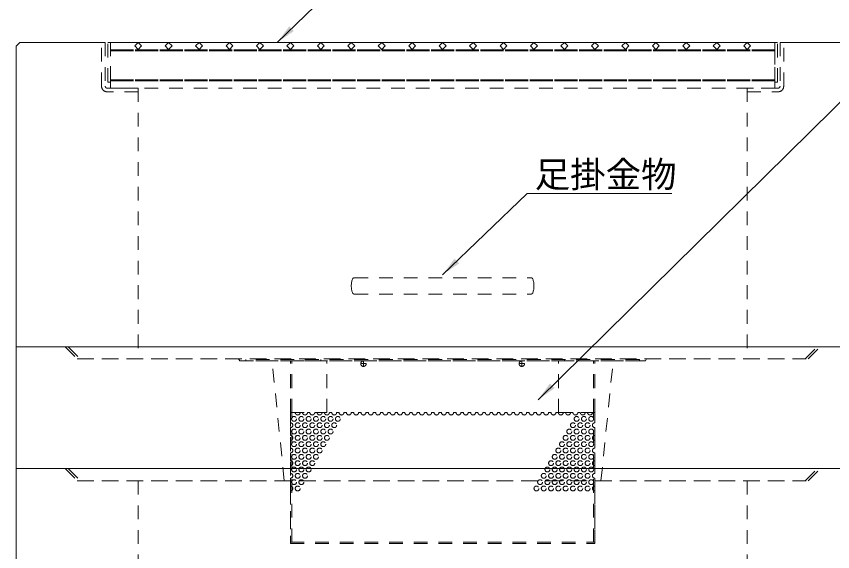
# Model space of a CAD drawing. Units: millimetres at full size, sheet at 1:30; details may follow other scales. Extents: x 19038 to 49388, y -43687 to -27642.
# Drawn here: x 45688 to 47028, y -37401 to -36522 of the extents above; entities that cross this region are included whole.
import ezdxf
from ezdxf.enums import TextEntityAlignment as Align

# ---------------------------------------------------------------- set-up
doc = ezdxf.new("R2010")
doc.units = ezdxf.units.MM
doc.header["$LTSCALE"] = 30
doc.linetypes.add('DASHED', pattern=[7.5, 6, -1.5])
doc.linetypes.add('USER1', pattern=[1.35, 0.75, -0.6])
for name, color, linetype, lineweight in [('0_2', 7, 'Continuous', 9), ('AG', 7, 'Continuous', 5), ('L', 6, 'Continuous', 13), ('waku2', 233, 'USER1', 9), ('waku3', 203, 'DASHED', 9), ('waku4', 111, 'USER1', 9), ('寸法線', 7, 'Continuous', 9), ('本体', 2, 'Continuous', 13)]:
    doc.layers.add(name, color=color, linetype=linetype, lineweight=lineweight)
doc.styles.add('ＭＳ ゴシック', font='')
doc.styles.get('ＭＳ ゴシック').set_extended_font_data('MS Gothic')

# ---------------------------------------------------------------- blocks, each defined once
blk = doc.blocks.new('filled_arrow')
at = {"color": 0, "linetype": 'Continuous', "lineweight": -2}
blk.add_solid([(7.5, 1.25), (0, 0), (7.5, -1.25)], dxfattribs=at)

msp = doc.modelspace()

# ---------------------------------------------------------------- linework, layer by layer
at = {"layer": '0_2', "linetype": 'USER1'}
for p, q in [((46243.24, -36951.18), (46532.75, -36951.18)), ((46243.24, -36978.18), (46532.75, -36978.18))]:
    msp.add_line(p, q, dxfattribs=at)
for centre, radius, start, end in [((46270.99, -36964.68), 33, 160.18507, 199.81493), ((46243.24, -36954.68), 3.5, 90, 160.18507), ((46532.75, -36954.68), 3.5, 19.81493, 90), ((46504.99, -36964.68), 33, 340.18507, 19.81493), ((46243.24, -36974.68), 3.5, 199.81493, 270), ((46532.75, -36974.68), 3.5, 270, 340.18507)]:
    msp.add_arc(centre, radius, start, end, dxfattribs=at)
at = {"layer": 'AG', "lineweight": 13}
for p, q in [((45837.99, -36564.68), (45842.49, -36564.68)), ((45842.49, -36564.68), (45887.99, -36564.68)), ((45887.99, -36564.68), (45937.99, -36564.68)), ((45937.99, -36564.68), (45987.99, -36564.68)), ((45987.99, -36564.68), (46037.99, -36564.68)), ((46037.99, -36564.68), (46087.99, -36564.68)), ((46087.99, -36564.68), (46137.99, -36564.68)), ((46137.99, -36564.68), (46187.99, -36564.68)), ((46187.99, -36564.68), (46237.99, -36564.68)), ((46237.99, -36564.68), (46287.99, -36564.68)), ((46287.99, -36564.68), (46337.99, -36564.68)), ((46337.99, -36564.68), (46387.99, -36564.68)), ((46387.99, -36564.68), (46437.99, -36564.68)), ((46437.99, -36564.68), (46487.99, -36564.68)), ((46487.99, -36564.68), (46537.99, -36564.68)), ((46537.99, -36564.68), (46587.99, -36564.68)), ((46587.99, -36564.68), (46637.99, -36564.68)), ((46637.99, -36564.68), (46687.99, -36564.68)), ((46687.99, -36564.68), (46737.99, -36564.68)), ((46737.99, -36564.68), (46787.99, -36564.68)), ((46787.99, -36564.68), (46837.99, -36564.68)), ((46837.99, -36564.68), (46887.99, -36564.68)), ((46887.99, -36564.68), (46933.49, -36564.68)), ((46937.99, -36564.68), (46933.49, -36564.68))]:
    msp.add_line(p, q, dxfattribs=at)
at = {"layer": 'AG', "linetype": 'USER1', "lineweight": 9}
for p, q in [((45837.99, -36629.68), (45837.99, -36564.68)), ((45842.49, -36576.68), (45842.49, -36564.68)), ((45842.49, -36564.68), (45842.49, -36629.68)), ((45882.34, -36570.34), (45887.99, -36564.68)), ((45882.34, -36570.34), (45887.99, -36564.68)), ((45887.99, -36564.68), (45893.65, -36570.34)), ((45887.99, -36564.68), (45893.65, -36570.34)), ((45932.34, -36570.34), (45937.99, -36564.68)), ((45932.34, -36570.34), (45937.99, -36564.68)), ((45937.99, -36564.68), (45943.65, -36570.34)), ((45937.99, -36564.68), (45943.65, -36570.34)), ((45982.34, -36570.34), (45987.99, -36564.68)), ((45982.34, -36570.34), (45987.99, -36564.68)), ((45987.99, -36564.68), (45993.65, -36570.34)), ((45987.99, -36564.68), (45993.65, -36570.34)), ((46032.34, -36570.34), (46037.99, -36564.68)), ((46032.34, -36570.34), (46037.99, -36564.68)), ((46037.99, -36564.68), (46043.65, -36570.34)), ((46037.99, -36564.68), (46043.65, -36570.34)), ((46082.34, -36570.34), (46087.99, -36564.68)), ((46082.34, -36570.34), (46087.99, -36564.68)), ((46087.99, -36564.68), (46093.65, -36570.34)), ((46087.99, -36564.68), (46093.65, -36570.34)), ((46132.34, -36570.34), (46137.99, -36564.68)), ((46132.34, -36570.34), (46137.99, -36564.68)), ((46137.99, -36564.68), (46143.65, -36570.34)), ((46137.99, -36564.68), (46143.65, -36570.34)), ((46182.34, -36570.34), (46187.99, -36564.68)), ((46182.34, -36570.34), (46187.99, -36564.68)), ((46187.99, -36564.68), (46193.65, -36570.34)), ((46187.99, -36564.68), (46193.65, -36570.34)), ((46232.34, -36570.34), (46237.99, -36564.68)), ((46232.34, -36570.34), (46237.99, -36564.68)), ((46237.99, -36564.68), (46243.65, -36570.34)), ((46237.99, -36564.68), (46243.65, -36570.34)), ((46282.34, -36570.34), (46287.99, -36564.68)), ((46282.34, -36570.34), (46287.99, -36564.68)), ((46287.99, -36564.68), (46293.65, -36570.34)), ((46287.99, -36564.68), (46293.65, -36570.34)), ((46332.34, -36570.34), (46337.99, -36564.68)), ((46332.34, -36570.34), (46337.99, -36564.68)), ((46337.99, -36564.68), (46343.65, -36570.34)), ((46337.99, -36564.68), (46343.65, -36570.34)), ((46382.34, -36570.34), (46387.99, -36564.68)), ((46382.34, -36570.34), (46387.99, -36564.68)), ((46387.99, -36564.68), (46393.65, -36570.34)), ((46387.99, -36564.68), (46393.65, -36570.34)), ((46432.34, -36570.34), (46437.99, -36564.68)), ((46432.34, -36570.34), (46437.99, -36564.68)), ((46437.99, -36564.68), (46443.65, -36570.34)), ((46437.99, -36564.68), (46443.65, -36570.34)), ((46482.34, -36570.34), (46487.99, -36564.68)), ((46482.34, -36570.34), (46487.99, -36564.68)), ((46487.99, -36564.68), (46493.65, -36570.34)), ((46487.99, -36564.68), (46493.65, -36570.34)), ((46532.34, -36570.34), (46537.99, -36564.68)), ((46532.34, -36570.34), (46537.99, -36564.68)), ((46537.99, -36564.68), (46543.65, -36570.34)), ((46537.99, -36564.68), (46543.65, -36570.34)), ((46582.34, -36570.34), (46587.99, -36564.68)), ((46582.34, -36570.34), (46587.99, -36564.68)), ((46587.99, -36564.68), (46593.65, -36570.34)), ((46587.99, -36564.68), (46593.65, -36570.34)), ((46632.34, -36570.34), (46637.99, -36564.68)), ((46632.34, -36570.34), (46637.99, -36564.68)), ((46637.99, -36564.68), (46643.65, -36570.34)), ((46637.99, -36564.68), (46643.65, -36570.34)), ((46682.34, -36570.34), (46687.99, -36564.68)), ((46682.34, -36570.34), (46687.99, -36564.68)), ((46687.99, -36564.68), (46693.65, -36570.34)), ((46687.99, -36564.68), (46693.65, -36570.34)), ((46732.34, -36570.34), (46737.99, -36564.68)), ((46732.34, -36570.34), (46737.99, -36564.68)), ((46737.99, -36564.68), (46743.65, -36570.34)), ((46737.99, -36564.68), (46743.65, -36570.34)), ((46782.34, -36570.34), (46787.99, -36564.68)), ((46782.34, -36570.34), (46787.99, -36564.68)), ((46787.99, -36564.68), (46793.65, -36570.34)), ((46787.99, -36564.68), (46793.65, -36570.34)), ((46832.34, -36570.34), (46837.99, -36564.68)), ((46832.34, -36570.34), (46837.99, -36564.68)), ((46837.99, -36564.68), (46843.65, -36570.34)), ((46837.99, -36564.68), (46843.65, -36570.34)), ((46882.34, -36570.34), (46887.99, -36564.68)), ((46882.34, -36570.34), (46887.99, -36564.68)), ((46887.99, -36564.68), (46893.65, -36570.34)), ((46887.99, -36564.68), (46893.65, -36570.34)), ((46933.49, -36564.68), (46933.49, -36576.68)), ((46933.49, -36564.68), (46933.49, -36629.68)), ((46937.99, -36629.68), (46937.99, -36564.68)), ((45842.49, -36576.68), (46933.49, -36576.68)), ((45842.49, -36578.18), (45842.49, -36576.68)), ((46933.49, -36576.68), (45842.49, -36576.68)), ((45842.49, -36578.18), (46933.49, -36578.18)), ((45842.49, -36626.18), (45842.49, -36578.18)), ((46933.49, -36578.18), (45842.49, -36578.18)), ((45887.99, -36575.99), (45882.34, -36570.34)), ((45887.99, -36575.99), (45882.34, -36570.34)), ((45893.65, -36570.34), (45887.99, -36575.99)), ((45893.65, -36570.34), (45887.99, -36575.99)), ((45937.99, -36575.99), (45932.34, -36570.34)), ((45937.99, -36575.99), (45932.34, -36570.34)), ((45943.65, -36570.34), (45937.99, -36575.99)), ((45943.65, -36570.34), (45937.99, -36575.99)), ((45987.99, -36575.99), (45982.34, -36570.34)), ((45987.99, -36575.99), (45982.34, -36570.34)), ((45993.65, -36570.34), (45987.99, -36575.99)), ((45993.65, -36570.34), (45987.99, -36575.99)), ((46037.99, -36575.99), (46032.34, -36570.34)), ((46037.99, -36575.99), (46032.34, -36570.34)), ((46043.65, -36570.34), (46037.99, -36575.99)), ((46043.65, -36570.34), (46037.99, -36575.99)), ((46087.99, -36575.99), (46082.34, -36570.34)), ((46087.99, -36575.99), (46082.34, -36570.34)), ((46093.65, -36570.34), (46087.99, -36575.99)), ((46093.65, -36570.34), (46087.99, -36575.99)), ((46137.99, -36575.99), (46132.34, -36570.34)), ((46137.99, -36575.99), (46132.34, -36570.34)), ((46143.65, -36570.34), (46137.99, -36575.99)), ((46143.65, -36570.34), (46137.99, -36575.99)), ((46187.99, -36575.99), (46182.34, -36570.34)), ((46187.99, -36575.99), (46182.34, -36570.34)), ((46193.65, -36570.34), (46187.99, -36575.99)), ((46193.65, -36570.34), (46187.99, -36575.99)), ((46237.99, -36575.99), (46232.34, -36570.34)), ((46237.99, -36575.99), (46232.34, -36570.34)), ((46243.65, -36570.34), (46237.99, -36575.99)), ((46243.65, -36570.34), (46237.99, -36575.99)), ((46287.99, -36575.99), (46282.34, -36570.34)), ((46287.99, -36575.99), (46282.34, -36570.34)), ((46293.65, -36570.34), (46287.99, -36575.99)), ((46293.65, -36570.34), (46287.99, -36575.99)), ((46337.99, -36575.99), (46332.34, -36570.34)), ((46337.99, -36575.99), (46332.34, -36570.34)), ((46343.65, -36570.34), (46337.99, -36575.99)), ((46343.65, -36570.34), (46337.99, -36575.99)), ((46387.99, -36575.99), (46382.34, -36570.34)), ((46387.99, -36575.99), (46382.34, -36570.34)), ((46393.65, -36570.34), (46387.99, -36575.99)), ((46393.65, -36570.34), (46387.99, -36575.99)), ((46437.99, -36575.99), (46432.34, -36570.34)), ((46437.99, -36575.99), (46432.34, -36570.34)), ((46443.65, -36570.34), (46437.99, -36575.99)), ((46443.65, -36570.34), (46437.99, -36575.99)), ((46487.99, -36575.99), (46482.34, -36570.34)), ((46487.99, -36575.99), (46482.34, -36570.34)), ((46493.65, -36570.34), (46487.99, -36575.99)), ((46493.65, -36570.34), (46487.99, -36575.99)), ((46537.99, -36575.99), (46532.34, -36570.34)), ((46537.99, -36575.99), (46532.34, -36570.34)), ((46543.65, -36570.34), (46537.99, -36575.99)), ((46543.65, -36570.34), (46537.99, -36575.99)), ((46587.99, -36575.99), (46582.34, -36570.34)), ((46587.99, -36575.99), (46582.34, -36570.34)), ((46593.65, -36570.34), (46587.99, -36575.99)), ((46593.65, -36570.34), (46587.99, -36575.99)), ((46637.99, -36575.99), (46632.34, -36570.34)), ((46637.99, -36575.99), (46632.34, -36570.34)), ((46643.65, -36570.34), (46637.99, -36575.99)), ((46643.65, -36570.34), (46637.99, -36575.99)), ((46687.99, -36575.99), (46682.34, -36570.34)), ((46687.99, -36575.99), (46682.34, -36570.34)), ((46693.65, -36570.34), (46687.99, -36575.99)), ((46693.65, -36570.34), (46687.99, -36575.99)), ((46737.99, -36575.99), (46732.34, -36570.34)), ((46737.99, -36575.99), (46732.34, -36570.34)), ((46743.65, -36570.34), (46737.99, -36575.99)), ((46743.65, -36570.34), (46737.99, -36575.99)), ((46787.99, -36575.99), (46782.34, -36570.34)), ((46787.99, -36575.99), (46782.34, -36570.34)), ((46793.65, -36570.34), (46787.99, -36575.99)), ((46793.65, -36570.34), (46787.99, -36575.99)), ((46837.99, -36575.99), (46832.34, -36570.34)), ((46837.99, -36575.99), (46832.34, -36570.34)), ((46843.65, -36570.34), (46837.99, -36575.99)), ((46843.65, -36570.34), (46837.99, -36575.99)), ((46887.99, -36575.99), (46882.34, -36570.34)), ((46887.99, -36575.99), (46882.34, -36570.34)), ((46893.65, -36570.34), (46887.99, -36575.99)), ((46893.65, -36570.34), (46887.99, -36575.99)), ((46933.49, -36576.68), (46933.49, -36578.18)), ((46933.49, -36578.18), (46933.49, -36626.18)), ((45842.49, -36629.68), (45837.99, -36629.68)), ((45842.49, -36626.18), (46933.49, -36626.18)), ((45842.49, -36627.68), (45842.49, -36626.18)), ((46933.49, -36626.18), (45842.49, -36626.18)), ((45842.49, -36627.68), (46933.49, -36627.68)), ((45842.49, -36639.68), (45842.49, -36627.68)), ((46933.49, -36627.68), (45842.49, -36627.68)), ((46933.49, -36626.18), (46933.49, -36627.68)), ((46933.49, -36627.68), (46933.49, -36639.68)), ((46933.49, -36629.68), (46937.99, -36629.68)), ((46933.49, -36639.68), (45842.49, -36639.68))]:
    msp.add_line(p, q, dxfattribs=at)
at = {"layer": 'L', "lineweight": 9}
for p, q in [((45827.99, -36564.68), (45833.99, -36564.68)), ((46947.99, -36564.68), (46941.99, -36564.68))]:
    msp.add_line(p, q, dxfattribs=at)
at = {"layer": 'L', "linetype": 'USER1', "lineweight": 9}
for p, q in [((45827.99, -36636.68), (45827.99, -36564.68)), ((45833.99, -36564.68), (45833.99, -36636.68)), ((46941.99, -36564.68), (46941.99, -36636.68)), ((46947.99, -36636.68), (46947.99, -36564.68)), ((45836.99, -36639.68), (45887.99, -36639.68)), ((45887.99, -36645.68), (45836.99, -36645.68)), ((45887.99, -36639.68), (45887.99, -36645.68)), ((46938.99, -36639.68), (46887.99, -36639.68)), ((46887.99, -36639.68), (46887.99, -36645.68)), ((46887.99, -36645.68), (46938.99, -36645.68))]:
    msp.add_line(p, q, dxfattribs=at)
for centre, radius, start, end in [((45836.99, -36636.68), 9, 180, 270), ((45836.99, -36636.68), 3, 180, 270), ((46938.99, -36636.68), 3, 270, 0), ((46938.99, -36636.68), 9, 270, 0)]:
    msp.add_arc(centre, radius, start, end, dxfattribs=at)
at = {"layer": 'waku2'}
for p, q in [((46710.99, -37085.58), (46064.99, -37085.58)), ((46064.99, -37085.58), (46064.99, -37087.88)), ((46710.99, -37087.88), (46064.99, -37087.88)), ((46187.99, -37085.58), (46187.99, -37087.88)), ((46257.99, -37087.88), (46257.99, -37096.88)), ((46517.99, -37096.88), (46517.99, -37087.88)), ((46587.99, -37085.58), (46587.99, -37087.88)), ((46710.99, -37085.58), (46710.99, -37087.88)), ((46262.49, -37092.38), (46253.49, -37092.38)), ((46522.49, -37092.38), (46513.49, -37092.38)), ((46137.99, -37172.88), (46137.99, -37387.88)), ((46140.29, -37385.58), (46140.29, -37172.88)), ((46635.69, -37385.58), (46635.69, -37172.88)), ((46637.99, -37387.88), (46637.99, -37172.88)), ((46137.99, -37385.58), (46637.99, -37385.58)), ((46137.99, -37387.88), (46637.99, -37387.88))]:
    msp.add_line(p, q, dxfattribs=at)
for centre in [(46257.99, -37092.38), (46517.99, -37092.38)]:
    msp.add_circle(centre, 4.5, dxfattribs=at)
at = {"layer": 'waku3', "linetype": 'USER1'}
for p, q in [((46137.99, -37172.88), (46137.99, -37087.88)), ((46137.99, -37087.88), (46197.99, -37087.88)), ((46140.29, -37172.88), (46140.29, -37087.88)), ((46197.99, -37172.88), (46197.99, -37087.88)), ((46577.99, -37172.88), (46577.99, -37087.88)), ((46637.99, -37087.88), (46577.99, -37087.88)), ((46635.69, -37172.88), (46635.69, -37087.88)), ((46637.99, -37172.88), (46637.99, -37087.88)), ((46137.99, -37172.88), (46197.99, -37172.88)), ((46637.99, -37172.88), (46577.99, -37172.88))]:
    msp.add_line(p, q, dxfattribs=at)
at = {"layer": 'waku4'}
for p, q in [((46137.99, -37172.88), (46137.99, -37189.51)), ((46137.99, -37172.88), (46146, -37172.88)), ((46153.99, -37172.88), (46158, -37172.88)), ((46165.99, -37172.88), (46170, -37172.88)), ((46177.99, -37172.88), (46182, -37172.88)), ((46189.99, -37172.88), (46194, -37172.88)), ((46201.99, -37172.88), (46206, -37172.88)), ((46213.99, -37172.88), (46218, -37172.88)), ((46225.99, -37172.88), (46230, -37172.88)), ((46237.99, -37172.88), (46242, -37172.88)), ((46249.99, -37172.88), (46254, -37172.88)), ((46261.99, -37172.88), (46266, -37172.88)), ((46273.99, -37172.88), (46278, -37172.88)), ((46285.99, -37172.88), (46290, -37172.88)), ((46297.99, -37172.88), (46302, -37172.88)), ((46309.99, -37172.88), (46314, -37172.88)), ((46321.99, -37172.88), (46326, -37172.88)), ((46333.99, -37172.88), (46338, -37172.88)), ((46345.99, -37172.88), (46350, -37172.88)), ((46357.99, -37172.88), (46362, -37172.88)), ((46369.99, -37172.88), (46374, -37172.88)), ((46381.99, -37172.88), (46386, -37172.88)), ((46393.99, -37172.88), (46398, -37172.88)), ((46405.99, -37172.88), (46410, -37172.88)), ((46417.99, -37172.88), (46422, -37172.88)), ((46429.99, -37172.88), (46434, -37172.88)), ((46441.99, -37172.88), (46446, -37172.88)), ((46453.99, -37172.88), (46458, -37172.88)), ((46465.99, -37172.88), (46470, -37172.88)), ((46477.99, -37172.88), (46482, -37172.88)), ((46489.99, -37172.88), (46494, -37172.88)), ((46501.99, -37172.88), (46506, -37172.88)), ((46513.99, -37172.88), (46518, -37172.88)), ((46525.99, -37172.88), (46530, -37172.88)), ((46537.99, -37172.88), (46542, -37172.88)), ((46549.99, -37172.88), (46554, -37172.88)), ((46561.99, -37172.88), (46566, -37172.88)), ((46573.99, -37172.88), (46578, -37172.88)), ((46585.99, -37172.88), (46590, -37172.88)), ((46597.99, -37172.88), (46602, -37172.88)), ((46609.99, -37172.88), (46614, -37172.88)), ((46621.99, -37172.88), (46626, -37172.88)), ((46637.99, -37172.88), (46633.99, -37172.88)), ((46637.99, -37172.88), (46637.99, -37189.51)), ((46137.99, -37197.51), (46137.99, -37210.3)), ((46637.99, -37197.51), (46637.99, -37210.3)), ((46137.99, -37218.3), (46137.99, -37231.08)), ((46637.99, -37218.3), (46637.99, -37231.08)), ((46137.99, -37239.08), (46137.99, -37251.87)), ((46637.99, -37239.08), (46637.99, -37251.87)), ((46137.99, -37259.87), (46137.99, -37272.65)), ((46637.99, -37259.87), (46637.99, -37272.65)), ((46137.99, -37280.65), (46137.99, -37293.44)), ((46637.99, -37280.65), (46637.99, -37293.44)), ((46137.99, -37301.44), (46137.99, -37385.58)), ((46637.99, -37301.44), (46637.99, -37385.58)), ((46137.99, -37387.22), (46137.99, -37387.88))]:
    msp.add_line(p, q, dxfattribs=at)
at = {"layer": 'waku4', "lineweight": 5}
for centre in [(46143.99, -37183.12), (46155.99, -37183.12), (46167.99, -37183.12), (46179.99, -37183.12), (46191.99, -37183.12), (46203.99, -37183.12), (46215.99, -37183.12), (46607.99, -37183.12), (46619.99, -37183.12), (46631.99, -37183.12), (46149.99, -37193.51), (46161.99, -37193.51), (46173.99, -37193.51), (46185.99, -37193.51), (46197.99, -37193.51), (46209.99, -37193.51), (46601.99, -37193.51), (46613.99, -37193.51), (46625.99, -37193.51), (46143.99, -37203.91), (46149.99, -37214.3), (46155.99, -37203.91), (46161.99, -37214.3), (46167.99, -37203.91), (46173.99, -37214.3), (46179.99, -37203.91), (46185.99, -37214.3), (46191.99, -37203.91), (46197.99, -37214.3), (46203.99, -37203.91), (46589.99, -37214.3), (46595.99, -37203.91), (46601.99, -37214.3), (46607.99, -37203.91), (46613.99, -37214.3), (46619.99, -37203.91), (46625.99, -37214.3), (46631.99, -37203.91), (46143.99, -37224.69), (46155.99, -37224.69), (46167.99, -37224.69), (46179.99, -37224.69), (46191.99, -37224.69), (46583.99, -37224.69), (46595.99, -37224.69), (46607.99, -37224.69), (46619.99, -37224.69), (46631.99, -37224.69), (46149.99, -37235.08), (46161.99, -37235.08), (46173.99, -37235.08), (46185.99, -37235.08), (46577.99, -37235.08), (46589.99, -37235.08), (46601.99, -37235.08), (46613.99, -37235.08), (46625.99, -37235.08), (46143.99, -37245.47), (46155.99, -37245.47), (46167.99, -37245.47), (46179.99, -37245.47), (46571.99, -37245.47), (46583.99, -37245.47), (46595.99, -37245.47), (46607.99, -37245.47), (46619.99, -37245.47), (46631.99, -37245.47), (46143.99, -37266.26), (46149.99, -37255.87), (46155.99, -37266.26), (46161.99, -37255.87), (46167.99, -37266.26), (46173.99, -37255.87), (46559.99, -37266.26), (46565.99, -37255.87), (46571.99, -37266.26), (46577.99, -37255.87), (46583.99, -37266.26), (46589.99, -37255.87), (46595.99, -37266.26), (46601.99, -37255.87), (46607.99, -37266.26), (46613.99, -37255.87), (46619.99, -37266.26), (46625.99, -37255.87), (46631.99, -37266.26), (46149.99, -37276.65), (46161.99, -37276.65), (46553.99, -37276.65), (46565.99, -37276.65), (46577.99, -37276.65), (46589.99, -37276.65), (46601.99, -37276.65), (46613.99, -37276.65), (46625.99, -37276.65), (46143.99, -37287.04), (46155.99, -37287.04), (46547.99, -37287.04), (46559.99, -37287.04), (46571.99, -37287.04), (46583.99, -37287.04), (46595.99, -37287.04), (46607.99, -37287.04), (46619.99, -37287.04), (46631.99, -37287.04), (46149.99, -37297.44), (46541.99, -37297.44), (46553.99, -37297.44), (46565.99, -37297.44), (46577.99, -37297.44), (46589.99, -37297.44), (46601.99, -37297.44), (46613.99, -37297.44), (46625.99, -37297.44)]:
    msp.add_circle(centre, 4, dxfattribs=at)
at = {"layer": 'waku4'}
for centre, start, end in [((46149.99, -37172.73), 182.1491, 357.8509), ((46161.99, -37172.73), 182.1491, 357.8509), ((46173.99, -37172.73), 182.1491, 357.8509), ((46185.99, -37172.73), 182.1491, 357.8509), ((46197.99, -37172.73), 182.1491, 357.8509), ((46209.99, -37172.73), 182.1491, 357.8509), ((46221.99, -37172.73), 182.1491, 357.8509), ((46233.99, -37172.73), 182.1491, 357.8509), ((46245.99, -37172.73), 182.1491, 357.8509), ((46257.99, -37172.73), 182.1491, 357.8509), ((46269.99, -37172.73), 182.1491, 357.8509), ((46281.99, -37172.73), 182.1491, 357.8509), ((46293.99, -37172.73), 182.1491, 357.8509), ((46305.99, -37172.73), 182.1491, 357.8509), ((46317.99, -37172.73), 182.1491, 357.8509), ((46329.99, -37172.73), 182.1491, 357.8509), ((46341.99, -37172.73), 182.1491, 357.8509), ((46353.99, -37172.73), 182.1491, 357.8509), ((46365.99, -37172.73), 182.1491, 357.8509), ((46377.99, -37172.73), 182.1491, 357.8509), ((46389.99, -37172.73), 182.1491, 357.8509), ((46401.99, -37172.73), 182.1491, 357.8509), ((46413.99, -37172.73), 182.1491, 357.8509), ((46425.99, -37172.73), 182.1491, 357.8509), ((46437.99, -37172.73), 182.1491, 357.8509), ((46449.99, -37172.73), 182.1491, 357.8509), ((46461.99, -37172.73), 182.1491, 357.8509), ((46473.99, -37172.73), 182.1491, 357.8509), ((46485.99, -37172.73), 182.1491, 357.8509), ((46497.99, -37172.73), 182.1491, 357.8509), ((46509.99, -37172.73), 182.1491, 357.8509), ((46521.99, -37172.73), 182.1491, 357.8509), ((46533.99, -37172.73), 182.1491, 357.8509), ((46545.99, -37172.73), 182.1491, 357.8509), ((46557.99, -37172.73), 182.1491, 357.8509), ((46569.99, -37172.73), 182.1491, 357.8509), ((46581.99, -37172.73), 182.1491, 357.8509), ((46593.99, -37172.73), 182.1491, 357.8509), ((46605.99, -37172.73), 182.1491, 357.8509), ((46617.99, -37172.73), 182.1491, 357.8509), ((46629.99, -37172.73), 182.1491, 357.8509), ((46137.99, -37193.51), 270, 90), ((46637.99, -37193.51), 90, 270), ((46137.99, -37214.3), 270, 90), ((46637.99, -37214.3), 90, 270), ((46137.99, -37235.08), 270, 90), ((46637.99, -37235.08), 90, 270), ((46137.99, -37255.87), 270, 90), ((46637.99, -37255.87), 90, 270), ((46137.99, -37276.65), 270, 90), ((46637.99, -37276.65), 90, 270), ((46137.99, -37297.44), 270, 90), ((46637.99, -37297.44), 90, 270)]:
    msp.add_arc(centre, 4, start, end, dxfattribs=at)
at = {"layer": '寸法線'}
for points in [[(46116.5, -36564.68), (46395.43, -36294.75), (46750.57, -36294.75)], [(46544.87, -37151.6), (47178.22, -36527.25), (47643, -36527.25)], [(46387.99, -36946.18), (46526.56, -36812.87), (46764.06, -36812.87)]]:
    msp.add_lwpolyline(points, dxfattribs=at)
at = {"layer": '本体'}
for p, q in [((45687.99, -36570.68), (45693.99, -36564.68)), ((45693.99, -36564.68), (45834, -36564.68)), ((46941.99, -36564.68), (47081.99, -36564.68)), ((45687.99, -36570.68), (45687.99, -37064.68)), ((45687.99, -37064.68), (45772.99, -37064.68)), ((45687.99, -37064.68), (45687.99, -37264.68)), ((45687.99, -37064.68), (47087.99, -37064.68)), ((47002.99, -37064.68), (47087.99, -37064.68)), ((45687.99, -37264.68), (45772.99, -37264.68)), ((45687.99, -37264.68), (45687.99, -38164.68)), ((45687.99, -37264.68), (47087.99, -37264.68)), ((47002.99, -37264.68), (47087.99, -37264.68))]:
    msp.add_line(p, q, dxfattribs=at)
at = {"layer": '本体', "linetype": 'USER1', "lineweight": 9}
for p, q in [((45887.99, -36639.68), (45887.99, -37084.68)), ((46887.99, -36639.68), (46887.99, -37084.68)), ((45767.99, -37064.68), (45787.99, -37084.68)), ((45772.99, -37064.68), (45792.99, -37084.68)), ((46982.99, -37084.68), (47002.99, -37064.68)), ((46987.99, -37084.68), (47008, -37064.68)), ((45787.99, -37084.68), (46987.99, -37084.68)), ((45792.99, -37084.68), (46982.99, -37084.68)), ((46052.99, -37084.68), (46054.99, -37087.88)), ((46054.99, -37087.88), (46720.99, -37087.88)), ((46127.99, -37284.68), (46107.99, -37087.88)), ((46647.99, -37284.68), (46667.99, -37087.88)), ((46720.99, -37087.88), (46722.99, -37084.68)), ((45767.99, -37264.68), (45787.99, -37284.68)), ((45772.99, -37264.68), (45792.99, -37284.68)), ((46983, -37284.68), (47002.99, -37264.68)), ((46987.99, -37284.68), (47008, -37264.68)), ((45787.99, -37284.68), (46987.99, -37284.68)), ((45792.99, -37284.68), (46983, -37284.68)), ((45887.99, -37284.68), (45887.99, -38184.68)), ((46887.99, -37284.68), (46887.99, -38184.68))]:
    msp.add_line(p, q, dxfattribs=at)

# ---------------------------------------------------------------- block references
at = {"layer": '寸法線', "xscale": 4.33, "yscale": 4.33}
for p, rotation in [((46116.5, -36564.68), 44.1), ((46387.99, -36946.18), 43.9), ((46544.87, -37151.6), 44.6)]:
    msp.add_blockref('filled_arrow', p, dxfattribs=dict(at, rotation=rotation))

# ---------------------------------------------------------------- texts
at = {"layer": '寸法線', "style": 'ＭＳ ゴシック'}
msp.add_text('足掛金物', height=42.72, dxfattribs=at).set_placement((46539.06, -36760.1), align=Align.TOP_LEFT)

doc.saveas('drawing.dxf')
